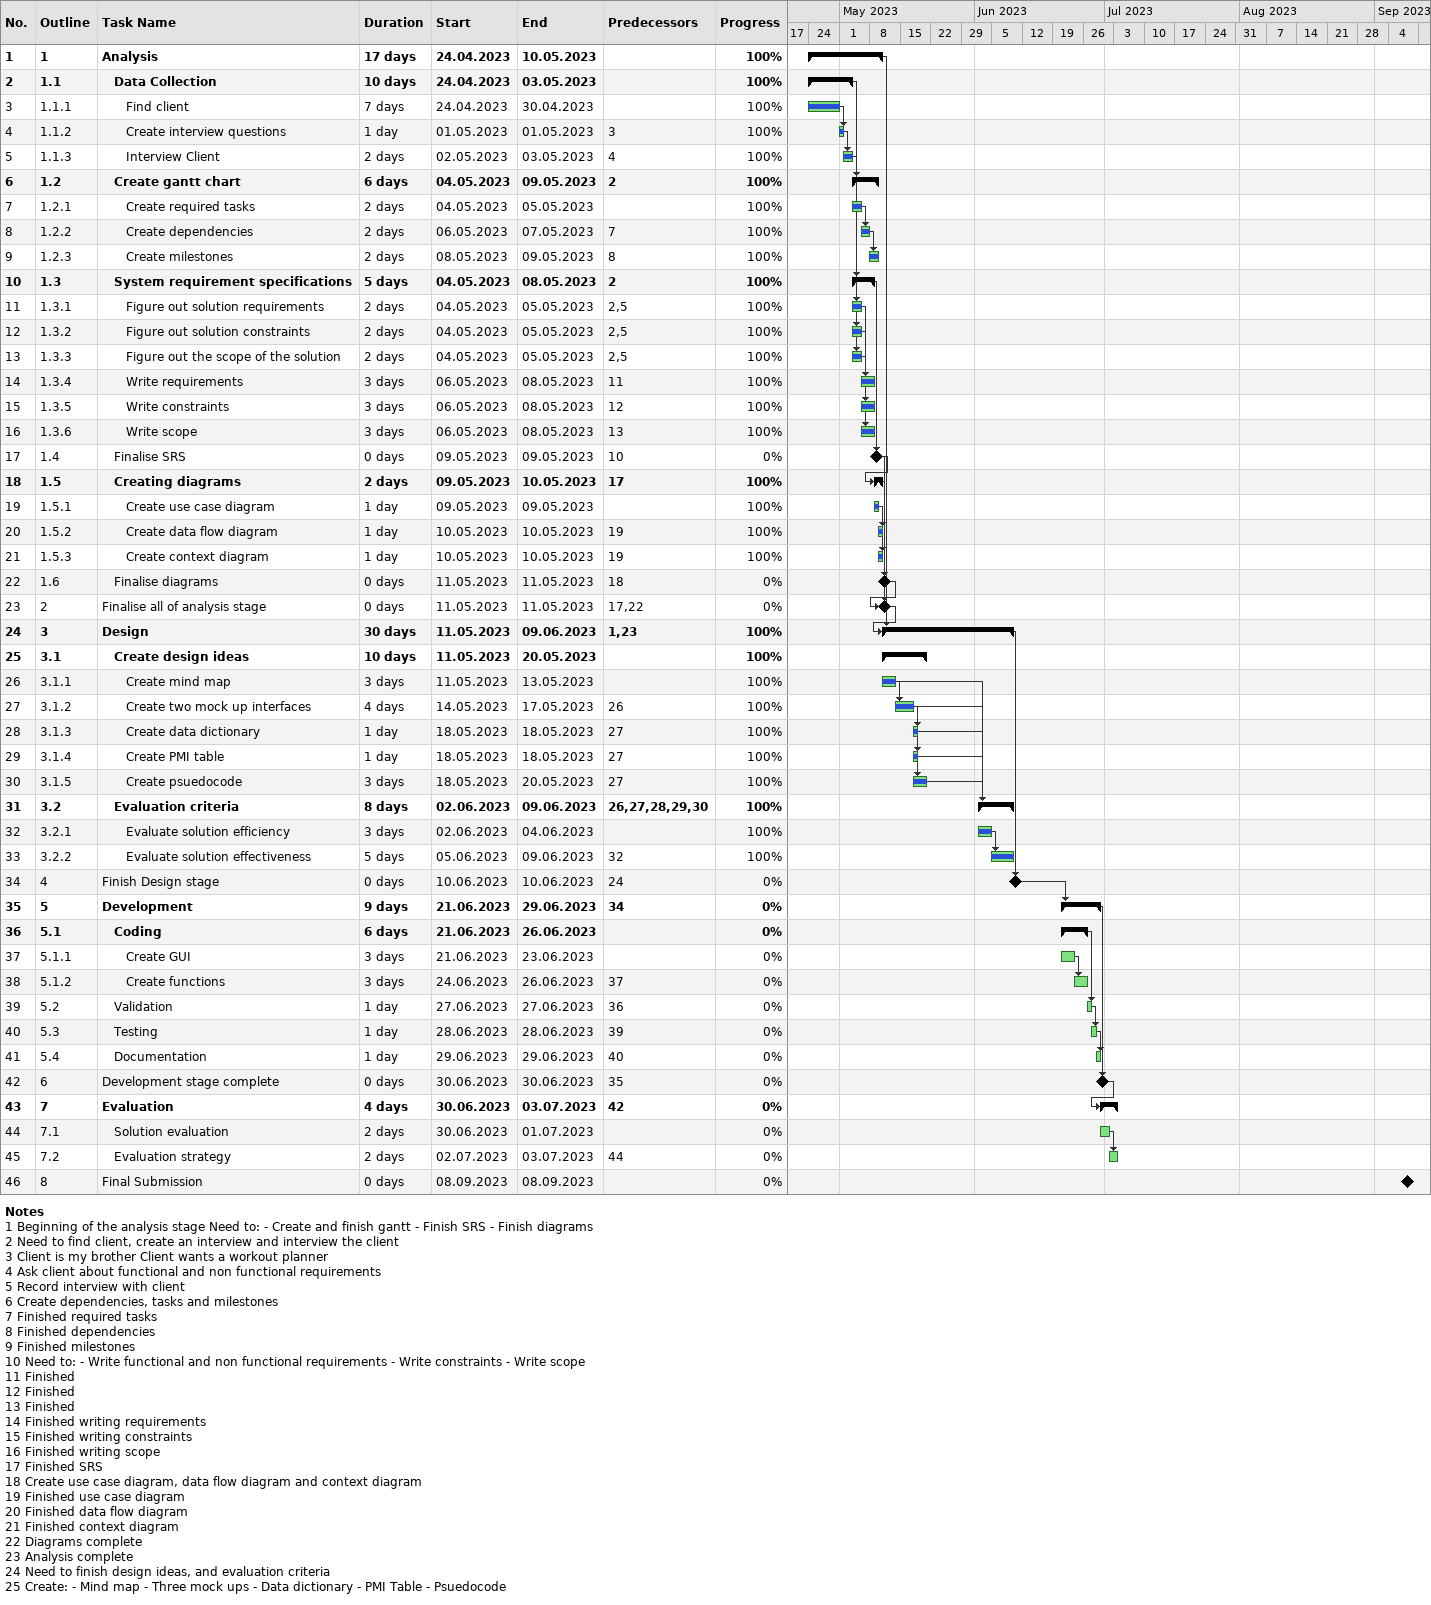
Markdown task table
| ID | WBS | Task | Duration | Start | Finish | Predecessors | % complete |
|---|---|---|---|---|---|---|---|
| 1 | 1 | **Analysis** | 17d | 2023-04-24 | 2023-05-10 |  | 100 |
| 2 | 1.1 | **Data Collection** | 10d | 2023-04-24 | 2023-05-03 |  | 100 |
| 3 | 1.1.1 | Find client | 7d | 2023-04-24 | 2023-04-30 |  | 100 |
| 4 | 1.1.2 | Create interview questions | 1d | 2023-05-01 | 2023-05-01 | 3 | 100 |
| 5 | 1.1.3 | Interview Client | 2d | 2023-05-02 | 2023-05-03 | 4 | 100 |
| 6 | 1.2 | **Create gantt chart** | 6d | 2023-05-04 | 2023-05-09 | 2 | 100 |
| 7 | 1.2.1 | Create required tasks | 2d | 2023-05-04 | 2023-05-05 |  | 100 |
| 8 | 1.2.2 | Create dependencies | 2d | 2023-05-06 | 2023-05-07 | 7 | 100 |
| 9 | 1.2.3 | Create milestones | 2d | 2023-05-08 | 2023-05-09 | 8 | 100 |
| 10 | 1.3 | **System requirement specifications** | 5d | 2023-05-04 | 2023-05-08 | 2 | 100 |
| 11 | 1.3.1 | Figure out solution requirements | 2d | 2023-05-04 | 2023-05-05 | 2, 5 | 100 |
| 12 | 1.3.2 | Figure out solution constraints | 2d | 2023-05-04 | 2023-05-05 | 2, 5 | 100 |
| 13 | 1.3.3 | Figure out the scope of the solution | 2d | 2023-05-04 | 2023-05-05 | 2, 5 | 100 |
| 14 | 1.3.4 | Write requirements | 3d | 2023-05-06 | 2023-05-08 | 11 | 100 |
| 15 | 1.3.5 | Write constraints | 3d | 2023-05-06 | 2023-05-08 | 12 | 100 |
| 16 | 1.3.6 | Write scope | 3d | 2023-05-06 | 2023-05-08 | 13 | 100 |
| 17 | 1.4 | Finalise SRS | 0d | 2023-05-09 | 2023-05-09 | 10 | 0 |
| 18 | 1.5 | **Creating diagrams** | 2d | 2023-05-09 | 2023-05-10 | 17 | 100 |
| 19 | 1.5.1 | Create use case diagram | 1d | 2023-05-09 | 2023-05-09 |  | 100 |
| 20 | 1.5.2 | Create data flow diagram | 1d | 2023-05-10 | 2023-05-10 | 19 | 100 |
| 21 | 1.5.3 | Create context diagram | 1d | 2023-05-10 | 2023-05-10 | 19 | 100 |
| 22 | 1.6 | Finalise diagrams | 0d | 2023-05-11 | 2023-05-11 | 18 | 0 |
| 23 | 2 | Finalise all of analysis stage | 0d | 2023-05-11 | 2023-05-11 | 17, 22 | 0 |
| 24 | 3 | **Design** | 30d | 2023-05-11 | 2023-06-09 | 1, 23 | 100 |
| 25 | 3.1 | **Create design ideas** | 10d | 2023-05-11 | 2023-05-20 |  | 100 |
| 26 | 3.1.1 | Create mind map | 3d | 2023-05-11 | 2023-05-13 |  | 100 |
| 27 | 3.1.2 | Create two mock up interfaces | 4d | 2023-05-14 | 2023-05-17 | 26 | 100 |
| 28 | 3.1.3 | Create data dictionary | 1d | 2023-05-18 | 2023-05-18 | 27 | 100 |
| 29 | 3.1.4 | Create PMI table | 1d | 2023-05-18 | 2023-05-18 | 27 | 100 |
| 30 | 3.1.5 | Create psuedocode | 3d | 2023-05-18 | 2023-05-20 | 27 | 100 |
| 31 | 3.2 | **Evaluation criteria** | 8d | 2023-06-02 | 2023-06-09 | 26, 27, 28, 29, 30 | 100 |
| 32 | 3.2.1 | Evaluate solution efficiency | 3d | 2023-06-02 | 2023-06-04 |  | 100 |
| 33 | 3.2.2 | Evaluate solution effectiveness | 5d | 2023-06-05 | 2023-06-09 | 32 | 100 |
| 34 | 4 | Finish Design stage | 0d | 2023-06-10 | 2023-06-10 | 24 | 0 |
| 35 | 5 | **Development** | 9d | 2023-06-21 | 2023-06-29 | 34 | 0 |
| 36 | 5.1 | **Coding** | 6d | 2023-06-21 | 2023-06-26 |  | 0 |
| 37 | 5.1.1 | Create GUI | 3d | 2023-06-21 | 2023-06-23 |  | 0 |
| 38 | 5.1.2 | Create functions | 3d | 2023-06-24 | 2023-06-26 | 37 | 0 |
| 39 | 5.2 | Validation | 1d | 2023-06-27 | 2023-06-27 | 36 | 0 |
| 40 | 5.3 | Testing | 1d | 2023-06-28 | 2023-06-28 | 39 | 0 |
| 41 | 5.4 | Documentation | 1d | 2023-06-29 | 2023-06-29 | 40 | 0 |
| 42 | 6 | Development stage complete | 0d | 2023-06-30 | 2023-06-30 | 35 | 0 |
| 43 | 7 | **Evaluation** | 4d | 2023-06-30 | 2023-07-03 | 42 | 0 |
| 44 | 7.1 | Solution evaluation | 2d | 2023-06-30 | 2023-07-01 |  | 0 |
| 45 | 7.2 | Evaluation strategy | 2d | 2023-07-02 | 2023-07-03 | 44 | 0 |
| 46 | 8 | Final Submission | 0d | 2023-09-08 | 2023-09-08 |  | 0 |

Notes
- 1: Beginning of the analysis stage Need to: - Create and finish gantt - Finish SRS - Finish diagrams
- 2: Need to find client, create an interview and interview the client
- 3: Client is my brother Client wants a workout planner
- 4: Ask client about functional and non functional requirements
- 5: Record interview with client
- 6: Create dependencies, tasks and milestones
- 7: Finished required tasks
- 8: Finished dependencies
- 9: Finished milestones
- 10: Need to: - Write functional and non functional requirements - Write constraints - Write scope
- 11: Finished
- 12: Finished
- 13: Finished
- 14: Finished writing requirements
- 15: Finished writing constraints
- 16: Finished writing scope
- 17: Finished SRS
- 18: Create use case diagram, data flow diagram and context diagram
- 19: Finished use case diagram
- 20: Finished data flow diagram
- 21: Finished context diagram
- 22: Diagrams complete
- 23: Analysis complete
- 24: Need to finish design ideas, and evaluation criteria
- 25: Create: - Mind map - Three mock ups - Data dictionary - PMI Table - Psuedocode
